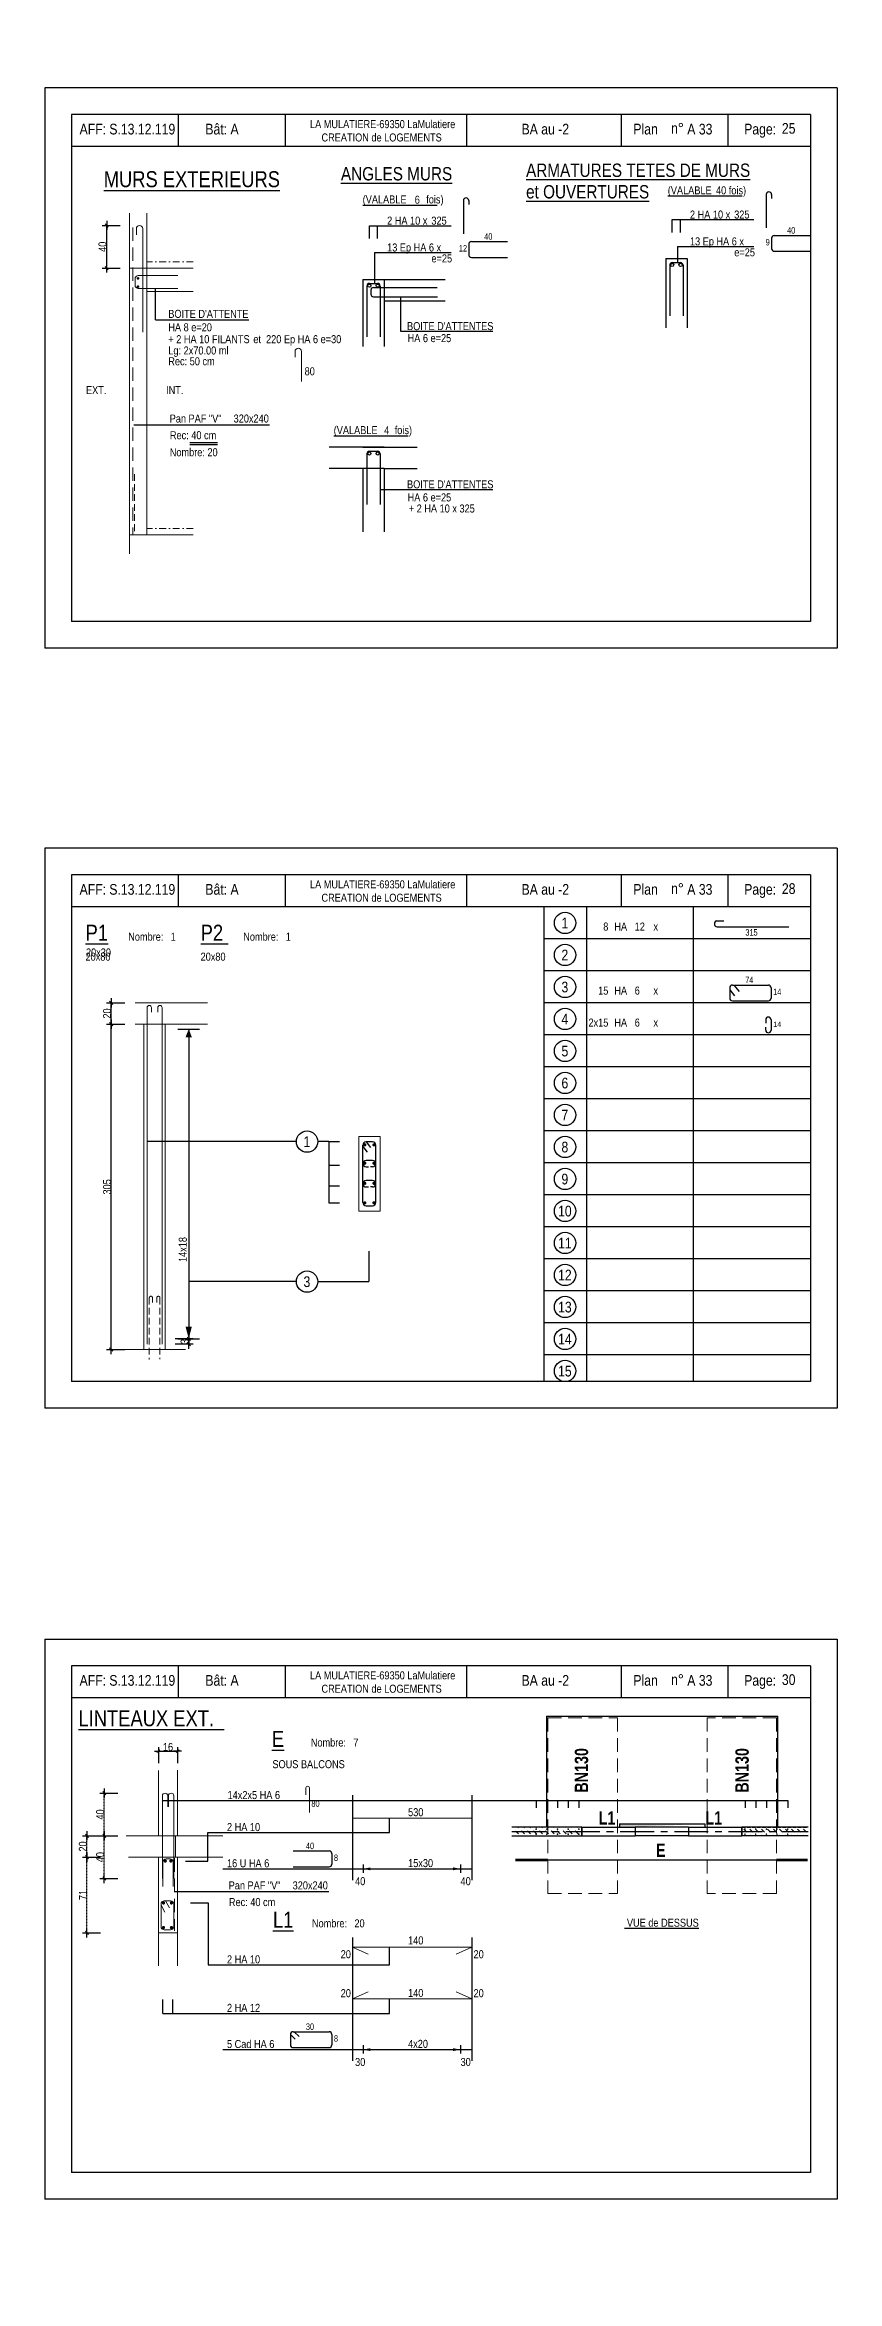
# Model space of a CAD drawing. Header units: metres. Extents: x -9927 to 45032, y -190416 to 12166.
# Drawn here: x -1039 to 446, y -163811 to -159618 of the extents above; entities that cross this region are included whole.
import ezdxf
from ezdxf.enums import TextEntityAlignment as Align

# ---------------------------------------------------------------- set-up
doc = ezdxf.new("R2010")
doc.units = ezdxf.units.M
doc.header["$PDMODE"] = 65
for name, pattern in [('AXES', [50.8, 31.75, -6.35, 6.35, -6.35]), ('CACHE2', [0.1875, 0.125, -0.0625]), ('CACHEx2', [19.05, 12.7, -6.35]), ('INTERROMPU2', [9.525, 6.35, -3.175]), ('TIRETPT2', [12.7, 6.35, -3.175, 0, -3.175])]:
    doc.linetypes.add(name, pattern=pattern)
for name, color, linetype in [('01_cote_gen', 4, 'Continuous'), ('01_fenetres', 171, 'Continuous'), ('01_linteaux', 3, 'Continuous'), ('01_murs_coup', 5, 'Continuous'), ('01_murs_sup', 6, 'INTERROMPU2'), ('01_poch_murs', 251, 'Continuous'), ('01_sem', 42, 'Continuous'), ('01_texte', 230, 'Continuous'), ('01_tram_axes', 10, 'AXES'), ('AA_COTES', 2, 'Continuous')]:
    doc.layers.add(name, color=color, linetype=linetype)
doc.styles.add('impact', font='impact.ttf')
doc.styles.add('STYLE2', font='ARIALN.TTF')
doc.dimstyles.new('JB25', dxfattribs={"dimscale": 0.1, "dimtxt": 150, "dimasz": 17, "dimexe": 0.1, "dimexo": 0.1, "dimgap": 0.09, "dimtad": 1, "dimdec": 1, "dimlfac": 0.5, "dimdsep": 46, "dimtxsty": 'STYLE2', "dimblk1": 'BOND_G', "dimblk2": 'BOND_D', "dimsah": 1, "dimcen": 1.5, "dimdle": 0.01, "dimse1": 1, "dimse2": 1, "dimclrd": 4, "dimclre": 2, "dimclrt": 5, "dimadec": 0, "dimazin": 0, "dimtfac": 2.333333, "dimtdec": 1, "dimtix": 1, "dimtmove": 2, "dimatfit": 3, "dimldrblk": 'BOND_G', "dimfxl": 1, "dimtolj": 1, "dimtzin": 0, "dimarcsym": 0})
doc.dimstyles.new('JB50', dxfattribs={"dimscale": 0.1, "dimtxt": 150, "dimasz": 15, "dimexe": 0.1, "dimexo": 0.1, "dimgap": 0.09, "dimtad": 1, "dimdec": 1, "dimdsep": 46, "dimtxsty": 'STYLE2', "dimblk1": 'BOND_G', "dimblk2": 'BOND_D', "dimsah": 1, "dimcen": 1.5, "dimdle": 0.01, "dimse1": 1, "dimse2": 1, "dimclrd": 4, "dimclre": 2, "dimclrt": 6, "dimazin": 2, "dimtfac": 2.333333, "dimtdec": 1, "dimtix": 1, "dimtmove": 2, "dimatfit": 3, "dimldrblk": 'BOND_G', "dimfxl": 1, "dimtolj": 1, "dimtzin": 0, "dimarcsym": 0})

# ---------------------------------------------------------------- blocks, each defined once
blk = doc.blocks.new('BOND_G')
at = {"layer": 'AA_COTES', "color": 0}
for p, q in [((5, 0), (-5, 0)), ((1.8, 1.8), (-1.8, -1.8)), ((0, -5), (0, 15))]:
    blk.add_line(p, q, dxfattribs=at)
blk = doc.blocks.new('BOND_D')
at = {"layer": 'AA_COTES', "color": 0}
for p, q in [((5, 0), (-5, 0)), ((-1.8, -1.8), (1.8, 1.8)), ((0, 5), (0, -15))]:
    blk.add_line(p, q, dxfattribs=at)
blk = doc.blocks.new('*D1591')
at = {"layer": '01_cote_gen', "color": 4, "lineweight": -2, "transparency": 16777216}
blk.add_line((-922.9, -160035.1), (-922.9, -159958.5), dxfattribs=at)
at = {"layer": 'DEFPOINTS', "color": 0, "lineweight": 0, "transparency": 16777216}
for p in [(-922.9, -159956.8), (-861.1, -159956.8), (-863.9, -160036.8)]:
    blk.add_point(p, dxfattribs=at)
at = {"layer": '01_cote_gen', "color": 4, "lineweight": -2, "transparency": 16777216, "xscale": 1.7, "yscale": 1.7, "zscale": 1.7}
for name, p, rotation in [('BOND_D', (-922.9, -159956.8), 90), ('BOND_G', (-922.9, -160036.8), 270)]:
    blk.add_blockref(name, p, dxfattribs=dict(at, rotation=rotation))
at = {"layer": '01_cote_gen', "color": 5, "lineweight": 0, "transparency": 16777216, "insert": (-930.6, -159996.8), "char_height": 15, "attachment_point": 5, "rotation": 90, "style": 'STYLE2'}
blk.add_mtext('\\A1;40', dxfattribs=at)
blk = doc.blocks.new('*D1593')
at = {"layer": '01_cote_gen', "color": 4, "linetype": 'CACHE2', "lineweight": -2, "transparency": 16777216}
blk.add_line((-959.8, -163014), (-959.8, -162977.4), dxfattribs=at)
at = {"layer": 'DEFPOINTS', "color": 0, "linetype": 'CACHE2', "lineweight": 0, "transparency": 16777216}
for p in [(-959.8, -162975.7), (-886.1, -162975.7), (-934.3, -163015.7)]:
    blk.add_point(p, dxfattribs=at)
at = {"layer": '01_cote_gen', "color": 4, "linetype": 'CACHE2', "lineweight": -2, "transparency": 16777216, "xscale": 1.7, "yscale": 1.7, "zscale": 1.7}
for name, p, rotation in [('BOND_D', (-959.8, -162975.7), 90), ('BOND_G', (-959.8, -163015.7), 270)]:
    blk.add_blockref(name, p, dxfattribs=dict(at, rotation=rotation))
at = {"layer": '01_cote_gen', "color": 5, "linetype": 'CACHE2', "lineweight": 0, "transparency": 16777216, "insert": (-967.4, -162995.7), "char_height": 15, "attachment_point": 5, "rotation": 90, "style": 'STYLE2'}
blk.add_mtext('\\A1;20', dxfattribs=at)
blk = doc.blocks.new('*D1613')
at = {"layer": '01_cote_gen', "color": 4, "linetype": 'Continuous', "lineweight": -2, "transparency": 16777216}
blk.add_line((-914.5, -162062.5), (-914.5, -161455.9), dxfattribs=at)
at = {"layer": 'DEFPOINTS', "color": 0, "linetype": 'Continuous', "lineweight": 0, "transparency": 16777216}
for p in [(-914.5, -161454.2), (-906, -161454.2), (-896.4, -162064.2)]:
    blk.add_point(p, dxfattribs=at)
at = {"layer": '01_cote_gen', "color": 4, "linetype": 'Continuous', "lineweight": -2, "transparency": 16777216, "xscale": 1.7, "yscale": 1.7, "zscale": 1.7}
for name, p, rotation in [('BOND_D', (-914.5, -161454.2), 90), ('BOND_G', (-914.5, -162064.2), 270)]:
    blk.add_blockref(name, p, dxfattribs=dict(at, rotation=rotation))
at = {"layer": '01_cote_gen', "color": 5, "linetype": 'Continuous', "lineweight": 0, "transparency": 16777216, "insert": (-922.2, -161759.2), "char_height": 15, "attachment_point": 5, "rotation": 90, "style": 'STYLE2'}
blk.add_mtext('\\A1;305', dxfattribs=at)
blk = doc.blocks.new('*D1614')
at = {"layer": '01_cote_gen', "color": 4, "linetype": 'Continuous', "lineweight": -2, "transparency": 16777216}
blk.add_line((-769.2, -162045.9), (-769.2, -162052.5), dxfattribs=at)
at = {"layer": 'DEFPOINTS', "color": 0, "linetype": 'Continuous', "lineweight": 0, "transparency": 16777216}
for p in [(-776, -162044.2), (-819, -162054.2), (-769.2, -162054.2)]:
    blk.add_point(p, dxfattribs=at)
at = {"layer": '01_cote_gen', "color": 4, "linetype": 'Continuous', "lineweight": -2, "transparency": 16777216, "xscale": 1.7, "yscale": 1.7, "zscale": 1.7}
for name, p, rotation in [('BOND_G', (-769.2, -162044.2), 90), ('BOND_D', (-769.2, -162054.2), 270)]:
    blk.add_blockref(name, p, dxfattribs=dict(at, rotation=rotation))
at = {"layer": '01_cote_gen', "color": 5, "linetype": 'Continuous', "lineweight": 0, "transparency": 16777216, "insert": (-776.8, -162049.2), "char_height": 15, "attachment_point": 5, "rotation": 90, "style": 'STYLE2'}
blk.add_mtext('\\A1;3', dxfattribs=at)
blk = doc.blocks.new('*D1615')
at = {"layer": '01_cote_gen', "color": 4, "linetype": 'Continuous', "lineweight": -2, "transparency": 16777216}
blk.add_line((-914.5, -161452.5), (-914.5, -161415.9), dxfattribs=at)
at = {"layer": 'DEFPOINTS', "color": 0, "linetype": 'Continuous', "lineweight": 0, "transparency": 16777216}
for p in [(-914.5, -161414.2), (-827.1, -161414.2), (-827.1, -161454.2)]:
    blk.add_point(p, dxfattribs=at)
at = {"layer": '01_cote_gen', "color": 4, "linetype": 'Continuous', "lineweight": -2, "transparency": 16777216, "xscale": 1.7, "yscale": 1.7, "zscale": 1.7}
for name, p, rotation in [('BOND_D', (-914.5, -161414.2), 90), ('BOND_G', (-914.5, -161454.2), 270)]:
    blk.add_blockref(name, p, dxfattribs=dict(at, rotation=rotation))
at = {"layer": '01_cote_gen', "color": 5, "linetype": 'Continuous', "lineweight": 0, "transparency": 16777216, "insert": (-922.2, -161434.2), "char_height": 15, "attachment_point": 5, "rotation": 90, "style": 'STYLE2'}
blk.add_mtext('\\A1;20', dxfattribs=at)
blk = doc.blocks.new('*D1616')
at = {"layer": '01_cote_gen', "color": 4, "linetype": 'CACHE2', "lineweight": -2, "transparency": 16777216}
blk.add_line((-959.8, -163156), (-959.8, -163017.4), dxfattribs=at)
at = {"layer": 'DEFPOINTS', "color": 0, "linetype": 'CACHE2', "lineweight": 0, "transparency": 16777216}
for p in [(-959.8, -163015.7), (-882, -163015.7), (-790, -163157.7)]:
    blk.add_point(p, dxfattribs=at)
at = {"layer": '01_cote_gen', "color": 4, "linetype": 'CACHE2', "lineweight": -2, "transparency": 16777216, "xscale": 1.7, "yscale": 1.7, "zscale": 1.7}
for name, p, rotation in [('BOND_D', (-959.8, -163015.7), 90), ('BOND_G', (-959.8, -163157.7), 270)]:
    blk.add_blockref(name, p, dxfattribs=dict(at, rotation=rotation))
at = {"layer": '01_cote_gen', "color": 5, "linetype": 'CACHE2', "lineweight": 0, "transparency": 16777216, "insert": (-967.3, -163086.7), "char_height": 15, "attachment_point": 5, "rotation": 90, "style": 'STYLE2'}
blk.add_mtext('\\A1;71', dxfattribs=at)
blk = doc.blocks.new('*D1617')
at = {"layer": '01_cote_gen', "color": 4, "linetype": 'CACHE2', "lineweight": -2, "transparency": 16777216}
blk.add_line((-927.3, -162974), (-927.3, -162897.4), dxfattribs=at)
at = {"layer": 'DEFPOINTS', "color": 0, "linetype": 'CACHE2', "lineweight": 0, "transparency": 16777216}
for p in [(-927.3, -162895.7), (-801.9, -162895.7), (-806.8, -162975.7)]:
    blk.add_point(p, dxfattribs=at)
at = {"layer": '01_cote_gen', "color": 4, "linetype": 'CACHE2', "lineweight": -2, "transparency": 16777216, "xscale": 1.7, "yscale": 1.7, "zscale": 1.7}
for name, p, rotation in [('BOND_D', (-927.3, -162895.7), 90), ('BOND_G', (-927.3, -162975.7), 270)]:
    blk.add_blockref(name, p, dxfattribs=dict(at, rotation=rotation))
at = {"layer": '01_cote_gen', "color": 5, "linetype": 'CACHE2', "lineweight": 0, "transparency": 16777216, "insert": (-935, -162935.7), "char_height": 15, "attachment_point": 5, "rotation": 90, "style": 'STYLE2'}
blk.add_mtext('\\A1;40', dxfattribs=at)
blk = doc.blocks.new('*D1618')
at = {"layer": '01_cote_gen', "color": 4, "linetype": 'CACHE2', "lineweight": -2, "transparency": 16777216}
blk.add_line((-927.3, -163054), (-927.3, -162977.4), dxfattribs=at)
at = {"layer": 'DEFPOINTS', "color": 0, "linetype": 'CACHE2', "lineweight": 0, "transparency": 16777216}
for p in [(-927.3, -162975.7), (-776.7, -162975.7), (-797.2, -163055.7)]:
    blk.add_point(p, dxfattribs=at)
at = {"layer": '01_cote_gen', "color": 4, "linetype": 'CACHE2', "lineweight": -2, "transparency": 16777216, "xscale": 1.7, "yscale": 1.7, "zscale": 1.7}
for name, p, rotation in [('BOND_D', (-927.3, -162975.7), 90), ('BOND_G', (-927.3, -163055.7), 270)]:
    blk.add_blockref(name, p, dxfattribs=dict(at, rotation=rotation))
at = {"layer": '01_cote_gen', "color": 5, "linetype": 'CACHE2', "lineweight": 0, "transparency": 16777216, "insert": (-935, -163015.7), "char_height": 15, "attachment_point": 5, "rotation": 90, "style": 'STYLE2'}
blk.add_mtext('\\A1;40', dxfattribs=at)
blk = doc.blocks.new('*D1619')
at = {"layer": '01_cote_gen', "color": 4, "lineweight": -2, "ltscale": 0.5, "transparency": 16777216}
blk.add_line((-824.5, -162817), (-791.5, -162817), dxfattribs=at)
at = {"layer": 'DEFPOINTS', "color": 0, "lineweight": 0, "ltscale": 0.5, "transparency": 16777216}
for p in [(-790, -162817), (-826, -162853.2), (-790, -162852.7)]:
    blk.add_point(p, dxfattribs=at)
at = {"layer": '01_cote_gen', "color": 4, "lineweight": -2, "ltscale": 0.5, "transparency": 16777216, "xscale": 1.5, "yscale": 1.5, "zscale": 1.5, "rotation": 180}
blk.add_blockref('BOND_G', (-826, -162817), dxfattribs=at)
at = {"layer": '01_cote_gen', "color": 4, "lineweight": -2, "ltscale": 0.5, "transparency": 16777216, "xscale": 1.5, "yscale": 1.5, "zscale": 1.5}
blk.add_blockref('BOND_D', (-790, -162817), dxfattribs=at)
at = {"layer": '01_cote_gen', "color": 6, "lineweight": 0, "ltscale": 0.5, "transparency": 16777216, "insert": (-808, -162809.3), "char_height": 15, "attachment_point": 5, "style": 'STYLE2'}
blk.add_mtext('\\A1;16', dxfattribs=at)
blk = doc.blocks.new('*D1681')
at = {"layer": '01_poch_murs', "color": 4, "lineweight": -2, "transparency": 16777216}
blk.add_line((-184.6, 82.3), (-158, 82.3), dxfattribs=at)
at = {"layer": 'DEFPOINTS', "color": 0, "lineweight": 0, "transparency": 16777216}
for p in [(-156.3, 82.3), (-186.3, 0), (-156.3, -170313.1)]:
    blk.add_point(p, dxfattribs=at)
at = {"layer": '01_poch_murs', "color": 4, "lineweight": -2, "transparency": 16777216, "xscale": 1.7, "yscale": 1.7, "zscale": 1.7, "rotation": 180}
blk.add_blockref('BOND_G', (-186.3, 82.3), dxfattribs=at)
at = {"layer": '01_poch_murs', "color": 4, "lineweight": -2, "transparency": 16777216, "xscale": 1.7, "yscale": 1.7, "zscale": 1.7}
blk.add_blockref('BOND_D', (-156.3, 82.3), dxfattribs=at)
at = {"layer": '01_poch_murs', "color": 5, "transparency": 16777216, "insert": (-171.3, 90), "char_height": 15, "attachment_point": 5, "style": 'STYLE2'}
blk.add_mtext('\\A1;15', dxfattribs=at)

msp = doc.modelspace()

# ---------------------------------------------------------------- hatches: boundary and pattern name
at = {"layer": '01_murs_sup', "ltscale": 200}
h = msp.add_hatch(dxfattribs=at)
h.set_pattern_fill('DASH', color=2, scale=2.5, angle=135)
h.set_pattern_definition([(135, (-14822.941, -115533.727), (-11.2253202, 9e-16), [7.9375, -7.9375])])
h.paths.add_polyline_path([(-156.58, -162975.57), (-156.58, -162959.57), (-32.45, -162959.57), (-32.45, -162975.57)])
h = msp.add_hatch(dxfattribs=at)
h.set_pattern_fill('DASH', color=2, scale=2.5, angle=135)
h.set_pattern_definition([(135, (-2395.2925, 179.88), (-11.22532015, 9e-16), [7.9375, -7.9375])])
h.paths.add_polyline_path([(391.68, -162975.57), (391.68, -162959.57), (267.55, -162959.57), (267.55, -162975.57)])

# ---------------------------------------------------------------- linework, layer by layer
at = {"layer": '01_cote_gen', "color": 2, "linetype": 'CACHE2', "lineweight": 0, "ltscale": 100}
for p, q in [((-870.59, -160423.38), (-870.59, -160536.79)), ((-843.05, -161967.2), (-843.05, -162082.77)), ((-837.05, -161967.2), (-837.05, -161976.17)), ((-829.05, -161967.2), (-829.05, -161976.17)), ((-823.05, -161967.2), (-823.05, -162081.91))]:
    msp.add_line(p, q, dxfattribs=at)
for centre in [(-840.05, -161967.2), (-826.05, -161967.2)]:
    msp.add_arc(centre, 3, 0, 180, dxfattribs=at)
at = {"layer": '01_fenetres', "ltscale": 30}
for p, q in [((-988.94, -159749.07), (-988.94, -160699.07)), ((-988.94, -159749.07), (-988.94, -160699.07)), ((-988.94, -159749.07), (-988.94, -160699.07)), ((396.06, -159749.07), (-988.94, -159749.07)), ((-788.94, -159749.07), (-788.94, -159809.07)), ((-588.55, -159749.07), (-588.55, -159809.07)), ((-248.38, -159749.07), (-248.38, -159809.07)), ((41.92, -159809.07), (41.92, -159749.07)), ((241.92, -159809.07), (241.92, -159749.07)), ((396.06, -159749.07), (396.06, -160699.07)), ((396.06, -159809.07), (-988.94, -159809.07)), ((396.06, -160699.07), (-988.94, -160699.07)), ((-988.94, -161174.32), (-988.94, -162124.32)), ((-988.94, -161174.32), (-988.94, -162124.32)), ((-988.94, -161174.32), (-988.94, -162124.32)), ((396.06, -161174.32), (-988.94, -161174.32)), ((-788.94, -161174.32), (-788.94, -161234.32)), ((-588.55, -161174.32), (-588.55, -161234.32)), ((-248.38, -161174.32), (-248.38, -161234.32)), ((41.92, -161234.32), (41.92, -161174.32)), ((241.92, -161234.32), (241.92, -161174.32)), ((396.06, -161174.32), (396.06, -162124.32)), ((396.06, -161234.32), (-988.94, -161234.32)), ((396.06, -162124.32), (-988.94, -162124.32)), ((-988.94, -162657.2), (-988.94, -163607.2)), ((-988.94, -162657.2), (-988.94, -163607.2)), ((-988.94, -162657.2), (-988.94, -163607.2)), ((396.06, -162657.2), (-988.94, -162657.2)), ((-788.94, -162657.2), (-788.94, -162717.2)), ((-588.55, -162657.2), (-588.55, -162717.2)), ((-248.38, -162657.2), (-248.38, -162717.2)), ((41.92, -162717.2), (41.92, -162657.2)), ((241.92, -162717.2), (241.92, -162657.2)), ((396.06, -162657.2), (396.06, -163607.2)), ((396.06, -162717.2), (-988.94, -162717.2)), ((396.06, -163607.2), (-988.94, -163607.2))]:
    msp.add_line(p, q, dxfattribs=at)
at = {"layer": '01_linteaux', "linetype": 'Continuous'}
for p, q in [((-254.52, -159910.31), (-254.52, -159972.48)), ((-244.52, -159910.31), (-244.52, -159917.72)), ((-244.41, -159992.03), (-244.41, -160011.64)), ((-239.41, -159987.03), (-171.83, -159987.03)), ((-239.41, -160016.64), (-171.83, -160016.64)), ((-442.86, -160057.88), (-442.86, -160183.58)), ((-442.86, -160057.88), (-288.42, -160057.88)), ((-435.36, -160070.38), (-435.36, -160165.38)), ((-430.36, -160065.38), (-415.36, -160065.38)), ((-427.86, -160078.14), (-427.86, -160085.38)), ((-422.86, -160073.14), (-303.79, -160073.14)), ((-410.36, -160070.38), (-410.36, -160165.38)), ((-402.86, -160057.88), (-402.86, -160183.58)), ((-422.86, -160090.38), (-302.86, -160090.38)), ((-402.86, -160097.88), (-288.42, -160097.88)), ((-402.86, -160372.58), (-506.29, -160372.58)), ((-442.86, -160372.58), (-341.13, -160372.58)), ((-402.86, -160412.58), (-506.29, -160412.58)), ((-442.86, -160412.58), (-442.86, -160531.14)), ((-435.36, -160385.08), (-435.36, -160480.08)), ((-430.36, -160380.08), (-415.36, -160380.08)), ((-410.36, -160385.08), (-410.36, -160480.08)), ((-402.86, -160412.58), (-402.86, -160531.14)), ((-402.86, -160412.58), (-341.13, -160412.58)), ((219.6, -161260.57), (233.34, -161260.57)), ((220.83, -161271.55), (355.14, -161271.55)), ((244.51, -161385.85), (244.51, -161405.46)), ((244.51, -161389.98), (253.7, -161401.32)), ((249.51, -161380.85), (317.09, -161380.85)), ((249.51, -161410.46), (317.09, -161410.46)), ((252.2, -161380.85), (262.18, -161393.15)), ((322.09, -161385.85), (322.09, -161405.46)), ((312.09, -161445.85), (312.09, -161452.22)), ((312.09, -161465.46), (312.09, -161459.61)), ((322.09, -161445.85), (322.09, -161465.46)), ((-573.62, -163004.19), (-506.03, -163004.19)), ((-501.03, -163009.19), (-501.03, -163028.8)), ((-573.62, -163033.8), (-506.03, -163033.8)), ((-578.62, -163348.08), (-578.62, -163367.69)), ((-578.62, -163348.08), (-569.61, -163357.07)), ((-573.62, -163343.08), (-506.03, -163343.08)), ((-571.42, -163343.08), (-562.42, -163352.07)), ((-501.03, -163348.08), (-501.03, -163367.69)), ((-573.62, -163372.69), (-506.03, -163372.69))]:
    msp.add_line(p, q, dxfattribs=at)
at = {"layer": '01_linteaux', "ltscale": 0.1}
for p, q in [((-98.98, -162751.57), (-98.98, -162959.57)), ((-98.98, -162751.57), (335.02, -162751.57)), ((335.02, -162959.57), (335.02, -162751.57)), ((-32.45, -162959.57), (67.55, -162959.57)), ((38.02, -162953.57), (198.02, -162953.57)), ((38.02, -162953.57), (38.02, -162959.57)), ((167.55, -162959.57), (267.55, -162959.57)), ((198.02, -162953.57), (198.02, -162959.57)), ((-32.45, -162975.57), (67.55, -162975.57)), ((167.55, -162975.57), (267.55, -162975.57))]:
    msp.add_line(p, q, dxfattribs=at)
at = {"layer": '01_linteaux', "linetype": 'CACHEx2', "lineweight": 18, "ltscale": 2}
for p, q in [((-95.98, -162754.57), (-95.98, -163083.57)), ((-95.98, -162754.57), (34.02, -162754.57)), ((34.02, -162754.57), (34.02, -163083.57)), ((202.02, -162754.57), (202.02, -163083.57)), ((332.02, -162754.57), (202.02, -162754.57)), ((332.02, -162754.57), (332.02, -163083.57)), ((-796.01, -163017.57), (-796.01, -163154.04)), ((-95.98, -163083.57), (34.02, -163083.57)), ((332.02, -163083.57), (202.02, -163083.57))]:
    msp.add_line(p, q, dxfattribs=at)
at = {"layer": '01_linteaux', "linetype": 'ByBlock', "lineweight": 18}
for p, q in [((-826.01, -162853.21), (-826.01, -162975.72)), ((-790.01, -162852.7), (-790.01, -162975.72)), ((-886.09, -162975.72), (-826.01, -162975.72)), ((-826.01, -162975.72), (-704.94, -162975.72)), ((-794.01, -162975.72), (-794.01, -163015.72)), ((-881.95, -163015.72), (-826.01, -163015.72)), ((-826.01, -163015.72), (-704.94, -163015.72)), ((-826.01, -163015.72), (-826.01, -163219.22)), ((-817.69, -163025.07), (-817.69, -163070.52)), ((-811.69, -163019.07), (-804.11, -163019.07)), ((-798.11, -163025.07), (-798.11, -163070.52)), ((-790.01, -163015.72), (-790.01, -163219.22)), ((-815.01, -163097.68), (-803.01, -163097.68)), ((-812.61, -163097.68), (-805.38, -163110.67)), ((-821.01, -163103.68), (-821.01, -163145.68)), ((-821.01, -163105.85), (-813.77, -163118.84)), ((-797.01, -163103.68), (-797.01, -163145.68)), ((-826.01, -163157.68), (-790.01, -163157.68)), ((-815.01, -163151.68), (-803.01, -163151.68)), ((-805.01, -163157.68), (-805.01, -163157.68))]:
    msp.add_line(p, q, dxfattribs=at)
at = {"layer": '01_linteaux', "ltscale": 0.1, "const_width": 1.5, "flags": 128}
for points in [[(-118.87, -162963.16, 1), (-117.37, -162963.16, 1)], [(-118.87, -162972.62, 1), (-117.37, -162972.62, 1)], [(-98.87, -162963.16, 1), (-97.37, -162963.16, 1)], [(-98.87, -162972.62, 1), (-97.37, -162972.62, 1)], [(-78.87, -162963.16, 1), (-77.37, -162963.16, 1)], [(-78.87, -162972.62, 1), (-77.37, -162972.62, 1)], [(-58.87, -162963.16, 1), (-57.37, -162963.16, 1)], [(-58.87, -162972.62, 1), (-57.37, -162972.62, 1)], [(-38.87, -162963.16, 1), (-37.37, -162963.16, 1)], [(-38.87, -162972.62, 1), (-37.37, -162972.62, 1)], [(273.97, -162963.16, -1), (272.47, -162963.16, -1)], [(273.97, -162972.62, -1), (272.47, -162972.62, -1)], [(293.97, -162963.16, -1), (292.47, -162963.16, -1)], [(293.97, -162972.62, -1), (292.47, -162972.62, -1)], [(313.97, -162963.16, -1), (312.47, -162963.16, -1)], [(313.97, -162972.62, -1), (312.47, -162972.62, -1)], [(333.97, -162963.16, -1), (332.47, -162963.16, -1)], [(333.97, -162972.62, -1), (332.47, -162972.62, -1)], [(353.97, -162963.16, -1), (352.47, -162963.16, -1)], [(353.97, -162972.62, -1), (352.47, -162972.62, -1)]]:
    msp.add_lwpolyline(points, format="xyb", close=True, dxfattribs=at)
at = {"layer": '01_linteaux', "linetype": 'Continuous'}
for centre in [(-430.69, -160069.7), (-415.02, -160069.7), (-430.69, -160384.4), (-415.02, -160384.4)]:
    msp.add_circle(centre, 3, dxfattribs=at)
for centre, start, end in [((-249.52, -159910.31), 90, 180), ((-249.52, -159910.31), 0, 90), ((-239.41, -159992.03), 90, 180), ((-239.41, -160011.64), 180, 270), ((-430.36, -160070.38), 90, 180), ((-422.86, -160078.14), 90, 180), ((-415.36, -160070.38), 0, 90), ((-422.86, -160085.38), 180, 270), ((-430.36, -160385.08), 90, 180), ((-415.36, -160385.08), 0, 90), ((220.71, -161265.44), 102.77382, 192.77382), ((220.83, -161266.55), 180, 270), ((249.51, -161385.85), 90, 180), ((249.51, -161405.46), 180, 270), ((317.09, -161385.85), 0, 90), ((317.09, -161405.46), 270, 0), ((317.09, -161445.85), 90, 180), ((317.09, -161445.85), 0, 90), ((317.09, -161465.46), 180, 270), ((317.09, -161465.46), 270, 0), ((-506.03, -163009.19), 0, 90), ((-506.03, -163028.8), 270, 0), ((-573.62, -163348.08), 90, 180), ((-506.03, -163348.08), 0, 90), ((-573.62, -163367.69), 180, 270), ((-506.03, -163367.69), 270, 0)]:
    msp.add_arc(centre, 5, start, end, dxfattribs=at)
at = {"layer": '01_linteaux', "linetype": 'ByBlock', "lineweight": 18}
for centre, start, end in [((-811.69, -163025.07), 90, 180), ((-804.11, -163025.07), 0, 90), ((-815.01, -163103.68), 90, 180), ((-803.01, -163103.68), 0, 90), ((-815.01, -163145.68), 180, 270), ((-803.01, -163145.68), 270, 0)]:
    msp.add_arc(centre, 6, start, end, dxfattribs=at)
at = {"layer": '01_linteaux', "ltscale": 0.1}
msp.add_solid([(38.02, -162959.57), (38.02, -162953.57), (198.02, -162953.57)], dxfattribs=at)
at = {"layer": '01_murs_coup', "ltscale": 0.1}
for p, q in [((-32.45, -162959.57), (-164.01, -162959.57)), ((-32.45, -162959.57), (-32.45, -162975.57)), ((167.55, -162959.57), (67.55, -162959.57)), ((67.55, -162959.57), (67.55, -162975.57)), ((167.55, -162959.57), (167.55, -162975.57)), ((391.68, -162959.57), (267.55, -162959.57)), ((267.55, -162959.57), (267.55, -162975.57)), ((-164.01, -162975.57), (-32.45, -162975.57)), ((167.55, -162975.57), (67.55, -162975.57)), ((391.68, -162975.57), (267.55, -162975.57))]:
    msp.add_line(p, q, dxfattribs=at)
at = {"layer": '01_murs_sup'}
for p, q in [((-32.45, -162959.57), (-164.01, -162959.57)), ((-32.45, -162975.57), (-32.45, -162959.57)), ((267.55, -162975.57), (267.55, -162959.57)), ((267.55, -162959.57), (391.68, -162959.57)), ((-164.01, -162975.57), (-32.45, -162975.57)), ((391.68, -162975.57), (267.55, -162975.57))]:
    msp.add_line(p, q, dxfattribs=at)
at = {"layer": '01_sem', "color": 2, "lineweight": 0, "ltscale": 7}
for p, q in [((-879.88, -159933.64), (-879.88, -160572.45)), ((-847.88, -159933.64), (-847.88, -160036.79)), ((-867.33, -159962.79), (-867.33, -159974.3)), ((-855.33, -159962.79), (-855.33, -160156.79)), ((-760.7, -160036.79), (-879.88, -160036.79)), ((-847.88, -160036.79), (-847.88, -160536.79)), ((-869.69, -160056.79), (-869.69, -160068.79)), ((-863.69, -160050.79), (-789.69, -160050.79)), ((-863.69, -160074.79), (-789.69, -160074.79)), ((-760.54, -160080.79), (-847.72, -160080.79)), ((-569.88, -160192.96), (-569.88, -160203.78)), ((-557.88, -160192.96), (-557.88, -160249.11)), ((-760.7, -160536.79), (-879.88, -160536.79)), ((-733.87, -161414.2), (-869.43, -161414.2)), ((-853.05, -161454.2), (-869.48, -161454.2)), ((-853.05, -161454.2), (-853.05, -162064.2)), ((-733.87, -161454.2), (-853.05, -161454.2)), ((-847.05, -161422.96), (-847.05, -162054.2)), ((-839.05, -161422.96), (-839.05, -161431.36)), ((-827.05, -161422.96), (-827.05, -161431.36)), ((-819.05, -161422.96), (-819.05, -162054.2)), ((-813.05, -161454.2), (-813.05, -162064.2)), ((-450.63, -161804.78), (-450.63, -161664.77)), ((-410.63, -161664.77), (-450.63, -161664.77)), ((-450.63, -161804.78), (-450.63, -161664.77)), ((-410.63, -161664.77), (-450.63, -161664.77)), ((-410.63, -161804.78), (-410.63, -161664.77)), ((-450.63, -161804.78), (-410.63, -161804.78)), ((-450.63, -161804.78), (-410.63, -161804.78)), ((-775.5, -162064.2), (-908.78, -162064.2)), ((-549.61, -162885.85), (-549.61, -162899.16)), ((-543.11, -162885.85), (-543.11, -162931.77)), ((-818.45, -162900.72), (-818.45, -163055.72)), ((-808.45, -162900.72), (-808.45, -162921.2)), ((-807.16, -162900.72), (-807.16, -162921.2)), ((-797.16, -162900.72), (-797.16, -163055.72)), ((-462.19, -162942.7), (-238.93, -162942.7)), ((-462.19, -163184.42), (-238.93, -163184.42)), ((-462.19, -163184.42), (-432.87, -163197.76)), ((-238.93, -163184.42), (-268.26, -163197.76)), ((-462.19, -163281.59), (-432.87, -163268.25)), ((-462.19, -163281.59), (-238.93, -163281.59)), ((-238.93, -163281.59), (-268.26, -163268.25))]:
    msp.add_line(p, q, dxfattribs=at)
at = {"layer": '01_sem', "color": 5, "linetype": 'CACHE2', "lineweight": 0, "ltscale": 200}
msp.add_line((-873.88, -159960.79), (-873.88, -160536.79), dxfattribs=at)
at = {"layer": '01_sem', "color": 2, "linetype": 'TIRETPT2', "lineweight": 0, "ltscale": 2}
for p, q in [((-760.7, -160024.79), (-847.88, -160024.79)), ((-760.7, -160524.79), (-847.88, -160524.79))]:
    msp.add_line(p, q, dxfattribs=at)
at = {"layer": '01_sem', "color": 2, "lineweight": 0, "ltscale": 7, "const_width": 2.5, "flags": 128}
for points in [[(-865.49, -160071.44, 1), (-862.99, -160071.44, 1)], [(-865.42, -160056.11, 1), (-862.92, -160056.11, 1)]]:
    msp.add_lwpolyline(points, format="xyb", close=True, dxfattribs=at)
at = {"layer": '01_sem', "color": 2, "lineweight": 0, "ltscale": 7}
for centre, radius, start, end in [((-861.33, -159962.79), 6, 90, 180), ((-861.33, -159962.79), 6, 0, 90), ((-863.69, -160056.79), 6, 90, 180), ((-863.69, -160068.79), 6, 180, 270), ((-563.88, -160192.96), 6, 90, 180), ((-563.88, -160192.96), 6, 0, 90), ((-843.05, -161422.96), 4, 0, 180), ((-823.05, -161422.96), 4, 0, 180), ((-546.36, -162885.85), 3.25, 0, 180), ((-813.45, -162900.72), 5, 0, 180), ((-802.16, -162900.72), 5, 0, 180)]:
    msp.add_arc(centre, radius, start, end, dxfattribs=at)
at = {"layer": '01_texte', "ltscale": 30}
for p, q in [((-1038.94, -159699.07), (-1038.94, -160749.07)), ((446.06, -159699.07), (-1038.94, -159699.07)), ((446.06, -159699.07), (446.06, -160749.07)), ((446.06, -160749.07), (-1038.94, -160749.07)), ((446.06, -161124.32), (-1038.94, -161124.32)), ((-1038.94, -161124.32), (-1038.94, -162174.32)), ((446.06, -161124.32), (446.06, -162174.32)), ((446.06, -161124.32), (446.06, -162174.32)), ((-103.94, -161234.32), (-103.94, -162124.32)), ((-23.94, -161234.32), (-23.94, -162124.32)), ((176.06, -161234.32), (176.06, -162124.32)), ((396.06, -161294.32), (-103.94, -161294.32)), ((396.06, -161354.32), (-103.94, -161354.32)), ((396.06, -161414.32), (-103.94, -161414.32)), ((-789.31, -161463.49), (-749, -161463.49)), ((-769.15, -161463.49), (-769.15, -162051.07)), ((396.06, -161474.32), (-103.94, -161474.32)), ((396.06, -161534.32), (-103.94, -161534.32)), ((396.06, -161594.32), (-103.94, -161594.32)), ((396.06, -161654.32), (-103.94, -161654.32)), ((-442.63, -161788.78), (-442.63, -161680.77)), ((-442.63, -161683.32), (-434.63, -161694.05)), ((-424.63, -161674.77), (-436.63, -161674.77)), ((-436.63, -161674.77), (-428.63, -161685.5)), ((-424.63, -161709.71), (-436.63, -161709.71)), ((-418.63, -161788.78), (-418.63, -161680.77)), ((396.06, -161714.32), (-103.94, -161714.32)), ((-436.63, -161721.71), (-432.45, -161721.71)), ((-424.63, -161747.39), (-436.63, -161747.39)), ((-424.63, -161721.71), (-428.82, -161721.71)), ((-436.63, -161759.39), (-432.45, -161759.39)), ((-436.63, -161794.78), (-424.63, -161794.78)), ((-424.63, -161759.39), (-428.82, -161759.39)), ((396.06, -161774.32), (-103.94, -161774.32)), ((396.06, -161834.32), (-103.94, -161834.32)), ((396.06, -161894.32), (-103.94, -161894.32)), ((396.06, -161954.32), (-103.94, -161954.32)), ((-789.31, -162044.2), (-749, -162044.2)), ((396.06, -162014.32), (-103.94, -162014.32)), ((396.06, -162074.32), (-103.94, -162074.32)), ((446.06, -162174.32), (-1038.94, -162174.32)), ((-1038.94, -162607.2), (-1038.94, -163657.2)), ((-1038.94, -162607.2), (446.06, -162607.2)), ((446.06, -162607.2), (446.06, -163657.2)), ((-817.4, -162909.79), (353.77, -162909.79)), ((-462.19, -162899.58), (-462.19, -163058.81)), ((-238.93, -162899.58), (-238.93, -163058.81)), ((-118.33, -162909.79), (-118.33, -162923.12)), ((-98.33, -162909.79), (-98.33, -162923.12)), ((-78.33, -162909.79), (-78.33, -162923.12)), ((-58.33, -162909.79), (-58.33, -162923.12)), ((-38.33, -162909.79), (-38.33, -162923.12)), ((273.77, -162909.79), (273.77, -162923.12)), ((293.77, -162909.79), (293.77, -162923.12)), ((313.77, -162909.79), (313.77, -162923.12)), ((333.77, -162909.79), (333.77, -162923.12)), ((353.77, -162909.79), (353.77, -162923.12)), ((-733.58, -162969.8), (-393.18, -162969.8)), ((-733.58, -163023.52), (-733.58, -162969.8)), ((-393.18, -162969.8), (-393.18, -162942.7)), ((-775.45, -163023.52), (-733.58, -163023.52)), ((-705.33, -163037.66), (-238.93, -163037.66)), ((-442.48, -163029.6), (-442.48, -163045.24)), ((-260.02, -163029.6), (-260.02, -163045.24)), ((-765.94, -163101.54), (-732.83, -163101.54)), ((-732.83, -163101.54), (-732.83, -163217.83)), ((-462.19, -163166.48), (-462.19, -163397.69)), ((-238.93, -163166.48), (-238.93, -163397.69)), ((-732.83, -163217.83), (-393.18, -163217.83)), ((-393.18, -163217.83), (-393.18, -163184.42)), ((-817.38, -163308.69), (-817.38, -163282.36)), ((-817.38, -163308.69), (-393.18, -163308.69)), ((-799.16, -163308.69), (-799.16, -163282.36)), ((-393.18, -163308.69), (-393.18, -163281.59)), ((-705.33, -163376.55), (-238.93, -163376.55)), ((-442.48, -163368.49), (-442.48, -163384.13)), ((-260.02, -163368.49), (-260.02, -163384.13)), ((446.06, -163657.2), (-1038.94, -163657.2))]:
    msp.add_line(p, q, dxfattribs=at)
at = {"layer": '01_texte'}
for p, q in [((312.94, -159898.9), (312.94, -159961.07)), ((322.94, -159898.9), (322.94, -159906.31)), ((136.89, -159969.97), (136.89, -159945.92)), ((136.89, -159945.92), (289.86, -159945.92)), ((152.31, -159969.97), (152.31, -159945.92)), ((-430.57, -159981.37), (-430.57, -159957.32)), ((-430.57, -159957.32), (-277.6, -159957.32)), ((-415.16, -159981.37), (-415.16, -159957.32)), ((146.49, -159996.22), (289.86, -159996.22)), ((146.49, -159996.22), (146.49, -160026.5)), ((323.06, -159980.63), (323.06, -160000.24)), ((328.06, -159975.63), (395.64, -159975.63)), ((-420.98, -160007.63), (-277.6, -160007.63)), ((-420.98, -160007.63), (-420.98, -160065.38)), ((124.61, -160019), (124.61, -160148.53)), ((124.61, -160019), (164.61, -160019)), ((132.11, -160031.5), (132.11, -160126.5)), ((137.11, -160026.5), (152.11, -160026.5)), ((157.11, -160031.5), (157.11, -160126.5)), ((164.61, -160019), (164.61, -160148.53)), ((328.06, -160005.24), (395.64, -160005.24)), ((-831.12, -160133.95), (-831.12, -160074.79)), ((-372.13, -160090.38), (-372.13, -160155.07)), ((-831.12, -160133.95), (-656.33, -160133.95)), ((-372.13, -160155.07), (-199.03, -160155.07)), ((-872.32, -160330.41), (-617.81, -160330.41)), ((-715.11, -160364.6), (-766.87, -160364.6)), ((-715.11, -160367.9), (-766.87, -160367.9)), ((-410.36, -160451.64), (-199.03, -160451.64)), ((-567.32, -161674.29), (-847.05, -161674.29)), ((-506.85, -161674.29), (-527.32, -161674.29)), ((-506.85, -161674.29), (-506.85, -161789.26)), ((-506.85, -161674.29), (-486.84, -161674.29)), ((-506.85, -161718.56), (-486.84, -161718.56)), ((-506.85, -161757.25), (-486.84, -161757.25)), ((-506.85, -161789.26), (-486.84, -161789.26)), ((-431.42, -161879.7), (-431.42, -161936.73)), ((-567.32, -161936.73), (-769.15, -161936.73)), ((-527.32, -161936.73), (-431.42, -161936.73)), ((-157.11, -163020.87), (390.56, -163020.87)), ((-796.01, -163080.29), (-506.69, -163080.29))]:
    msp.add_line(p, q, dxfattribs=at)
at = {"layer": '01_texte', "ltscale": 30, "const_width": 3, "flags": 128}
for points in [[(-437.7, -161680.48, -1), (-440.7, -161680.48, -1)], [(-437.7, -161714.91, 1), (-440.7, -161714.91, 1)], [(-423.57, -161680.48, 1), (-420.57, -161680.48, 1)], [(-423.57, -161714.91, -1), (-420.57, -161714.91, -1)], [(-437.7, -161752.59, 1), (-440.7, -161752.59, 1)], [(-423.57, -161752.59, -1), (-420.57, -161752.59, -1)], [(-437.7, -161789.07, 1), (-440.7, -161789.07, 1)], [(-423.57, -161789.07, -1), (-420.57, -161789.07, -1)], [(-811.62, -163023, 1), (-814.62, -163023, 1)], [(-804.19, -163023, -1), (-801.19, -163023, -1)], [(-814.93, -163101.61, 1), (-817.93, -163101.61, 1)], [(-803.08, -163101.61, -1), (-800.08, -163101.61, -1)], [(-814.93, -163147.76, -1), (-817.93, -163147.76, -1)], [(-803.08, -163147.76, 1), (-800.08, -163147.76, 1)]]:
    msp.add_lwpolyline(points, format="xyb", close=True, dxfattribs=at)
at = {"layer": '01_texte', "const_width": 5, "flags": 128}
for points in [[(-157.11, -163020.87), (-95.98, -163020.87)], [(390.56, -163020.87), (332.02, -163020.87)]]:
    msp.add_lwpolyline(points, dxfattribs=at)
at = {"layer": '01_texte'}
for centre, radius in [((136.77, -160030.82), 3), ((152.45, -160030.82), 3), ((-63.94, -161264.32), 20), ((-63.94, -161324.32), 20), ((-63.94, -161384.32), 20), ((-63.94, -161444.32), 20), ((-63.94, -161504.32), 20), ((-63.94, -161564.32), 20), ((-63.94, -161624.32), 20), ((-547.32, -161674.29), 20), ((-63.94, -161684.32), 20), ((-63.94, -161744.32), 20), ((-63.94, -161804.32), 20), ((-63.94, -161864.32), 20), ((-547.32, -161936.73), 20), ((-63.94, -161924.32), 20), ((-63.94, -161984.32), 20), ((-63.94, -162044.32), 20), ((-63.94, -162104.32), 20)]:
    msp.add_circle(centre, radius, dxfattribs=at)
for centre, start, end in [((317.94, -159898.9), 90, 180), ((317.94, -159898.9), 0, 90), ((328.06, -159980.63), 90, 180), ((137.11, -160031.5), 90, 180), ((152.11, -160031.5), 0, 90), ((328.06, -160000.24), 180, 270)]:
    msp.add_arc(centre, 5, start, end, dxfattribs=at)
at = {"layer": '01_texte', "ltscale": 30}
for centre, start, end in [((-436.63, -161680.77), 90.00091, 180), ((-436.63, -161715.71), 90.00091, 180), ((-436.63, -161715.71), 180, 269.99909), ((-424.63, -161680.77), 0, 90.00091), ((-424.63, -161715.71), 0, 90.00091), ((-424.63, -161715.71), 269.99909, 360), ((-436.63, -161753.39), 90.00091, 180), ((-436.63, -161753.39), 180, 269.99909), ((-424.63, -161753.39), 0, 90.00091), ((-424.63, -161753.39), 269.99909, 360), ((-436.63, -161788.78), 180, 270), ((-424.63, -161788.78), 270, 0)]:
    msp.add_arc(centre, 6, start, end, dxfattribs=at)
for points in [[(-769.15, -161463.49), (-775.06, -161478.56), (-769.15, -161478.56)], [(-769.15, -161463.49), (-763.25, -161478.56), (-769.15, -161478.56)], [(-769.15, -162044.2), (-775.06, -162021.13), (-769.15, -162021.13)], [(-769.15, -162044.2), (-763.25, -162021.13), (-769.15, -162021.13)], [(-442.48, -163037.66), (-428.65, -163034.91), (-428.65, -163037.66)], [(-442.48, -163037.66), (-428.65, -163040.42), (-428.65, -163037.66)], [(-260.02, -163037.66), (-273.85, -163034.91), (-273.85, -163037.66)], [(-260.02, -163037.66), (-273.85, -163040.42), (-273.85, -163037.66)], [(-442.48, -163376.55), (-428.65, -163373.8), (-428.65, -163376.55)], [(-442.48, -163376.55), (-428.65, -163379.3), (-428.65, -163376.55)], [(-260.02, -163376.55), (-273.85, -163373.8), (-273.85, -163376.55)], [(-260.02, -163376.55), (-273.85, -163379.3), (-273.85, -163376.55)]]:
    msp.add_solid(points, dxfattribs=at)
at = {"layer": '01_tram_axes', "color": 253, "ltscale": 2}
msp.add_line((-164.01, -162967.57), (391.68, -162967.57), dxfattribs=at)

# ---------------------------------------------------------------- texts
at = {"layer": '01_texte', "style": 'STYLE2'}
for s, height, p in [('AFF:', 20, (-973.65, -159786.22)), ('S.13.12.119', 20, (-917.98, -159786.22)), ('Bât: A', 20, (-738.01, -159786.22)), ('LA MULATIERE-69350 LaMulatiere', 15, (-541.85, -159774.36)), ('CREATION de LOGEMENTS', 15, (-520.37, -159799.36)), ('BA au -2', 20, (-145.55, -159786.22)), ('Plan', 20, (63.97, -159786.22)), ('n%%D', 20, (134.65, -159784.78)), ('A 33', 20, (165, -159786.22)), ('Page:', 20, (271.64, -159786.22)), ('25', 20, (342.32, -159784.78)), ('%%UMURS EXTERIEURS', 30, (-928.36, -159885.09)), ('%%UANGLES MURS', 25, (-483.91, -159872.37)), ('%%UARMATURES TETES DE MURS', 25, (-137, -159865.84)), ('%%U(VALABLE            ', 15, (-443.15, -159915.52)), ('6', 15, (-345.71, -159916.1)), (' fois)', 15, (-328.9, -159915.52)), ('%%Uet OUVERTURES', 25, (-137, -159906.17)), ('%%U(VALABLE            ', 15, (128.55, -159898.54)), ('40', 15, (218.84, -159898.54)), ('fois)', 15, (242.8, -159898.54)), ('2 HA 10 x', 15, (-397.42, -159955.3)), ('325', 15, (-314.52, -159955.3)), ('2 HA 10 x', 15, (170.05, -159943.89)), ('325', 15, (252.95, -159943.89)), ('13 Ep HA 6 x', 15, (-397.42, -160005.61)), ('12', 12, (-262.87, -160005.69)), ('40', 12, (-215.35, -159983.48)), ('13 Ep HA 6 x', 15, (170.05, -159994.2)), ('9', 12, (311.88, -159994.28)), ('40', 12, (352.11, -159972.07)), ('e=25', 15, (-314.35, -160026.09)), ('e=25', 15, (253.12, -160014.68)), ("BOITE D'ATTENTE", 15, (-807.4, -160130.08)), ('+ 2 HA 10 FILANTS', 15, (-807.4, -160177.53)), ('HA 8 e=20', 15, (-807.4, -160155.23)), ('et  220 Ep HA 6 e=30', 15, (-648.12, -160177.53)), ('Lg: 2x70.00 ml', 15, (-807.4, -160198.67)), ('Rec: 50 cm', 15, (-807.4, -160218.95)), ('80', 15, (-552, -160237.71)), ('EXT.', 15, (-961.62, -160272.96)), ('INT.', 15, (-811.54, -160272.96)), (' Pan PAF "V"  ', 15, (-809.64, -160326.3)), ('320x240', 15, (-685.02, -160326.3)), ('Nombre: 20', 15, (-804.72, -160389.49)), ('Rec: 40 cm', 15, (-804.45, -160357.57)), ('%%U(VALABLE            ', 15, (-497.46, -160347.99)), ('4', 15, (-402.89, -160348.14)), ('fois)', 15, (-383.21, -160347.99)), ('AFF:', 20, (-973.65, -161211.47)), ('S.13.12.119', 20, (-917.98, -161211.47)), ('Bât: A', 20, (-738.01, -161211.47)), ('LA MULATIERE-69350 LaMulatiere', 15, (-541.85, -161199.6)), ('CREATION de LOGEMENTS', 15, (-520.37, -161224.6)), ('BA au -2', 20, (-145.55, -161211.47)), ('Plan', 20, (63.97, -161211.47)), ('n%%D', 20, (134.65, -161210.02)), ('A 33', 20, (165, -161211.47)), ('Page:', 20, (271.64, -161211.47)), ('28', 20, (342.32, -161210.02)), ('%%UP1', 30, (-962.37, -161297.71)), ('Nombre:', 15, (-882.55, -161297.71)), ('1', 15, (-802.93, -161297.71)), ('%%UP2 ', 30, (-746.78, -161297.71)), ('Nombre:', 15, (-666.97, -161297.71)), ('1', 15, (-587.35, -161297.71)), ('HA', 15, (28.35, -161278.72)), ('12', 15, (66.52, -161278.72)), ('315', 12, (273.89, -161288.05)), ('20x80', 15, (-962.55, -161335.14)), ('20x30', 15, (-961.68, -161327.2)), ('20x80', 15, (-746.97, -161335.14)), ('74', 12, (273.56, -161377.29)), ('HA', 15, (28.35, -161398.72)), ('6', 15, (66.52, -161398.72)), ('14', 12, (326.08, -161399.5)), ('HA', 15, (28.35, -161458.72)), ('6', 15, (66.52, -161458.72)), ('14', 10, (326.08, -161459.5)), ('AFF:', 20, (-973.65, -162694.35)), ('S.13.12.119', 20, (-917.98, -162694.35)), ('Bât: A', 20, (-738.01, -162694.35)), ('LA MULATIERE-69350 LaMulatiere', 15, (-541.85, -162682.48)), ('BA au -2', 20, (-145.55, -162694.35)), ('Plan', 20, (63.97, -162694.35)), ('n%%D', 20, (134.65, -162692.91)), ('A 33', 20, (165, -162694.35)), ('Page:', 20, (271.64, -162694.35)), ('30', 20, (342.32, -162692.91)), ('CREATION de LOGEMENTS', 15, (-520.37, -162707.48)), ('%%UE', 30, (-613.37, -162808.94)), ('Nombre:', 15, (-540.4, -162808.31)), ('7', 15, (-460.78, -162808.31)), ('SOUS BALCONS', 15, (-612.35, -162848.95)), ('14x2x5 HA 6', 15, (-696.41, -162906.83)), ('80', 12, (-539.29, -162921.37)), ('530', 15, (-358.1, -162938.98)), ('2 HA 10', 15, (-697.47, -162966.85)), ('40', 12, (-549.56, -163000.64)), ('8', 12, (-497.05, -163022.85)), ('16 U HA 6', 15, (-697.47, -163034.71)), ('40', 15, (-457.42, -163068.31)), ('15x30', 15, (-358.1, -163034.36)), ('40', 15, (-259.8, -163068.31)), (' Pan PAF "V"  ', 15, (-699.07, -163076.18)), ('Rec: 40 cm', 15, (-693.87, -163107.46)), ('320x240', 15, (-574.45, -163076.18)), ('%%UL1', 30, (-611.26, -163147.97)), ('Nombre:', 15, (-538.29, -163147.33)), ('20', 15, (-458.67, -163147.33)), ('%%U VUE de DESSUS', 15, (47.16, -163146.14)), ('140', 15, (-358.1, -163179.28)), ('2 HA 10', 15, (-697.47, -163214.87)), ('20', 15, (-484.4, -163205.23)), ('20', 15, (-235.46, -163205.23)), ('20', 15, (-484.4, -163278.26)), ('140', 15, (-358.1, -163277.87)), ('20', 15, (-235.46, -163278.26)), ('2 HA 12', 15, (-697.47, -163305.73)), ('30', 12, (-549.56, -163339.53)), ('8', 12, (-497.05, -163361.74)), ('5 Cad HA 6', 15, (-697.47, -163373.59)), ('30', 15, (-457.42, -163407.2)), ('4x20', 15, (-358.1, -163373.25)), ('30', 15, (-259.8, -163407.2))]:
    msp.add_text(s, height=height, dxfattribs=at).set_placement(p)
for s, p in [("BOITE D'ATTENTES", (-198.27, -160153.04)), ('HA 6 e=25', (-277.33, -160175.52)), ("BOITE D'ATTENTES", (-198.27, -160449.61)), ('HA 6 e=25', (-277.33, -160474.17)), ('+ 2 HA 10 x 325', (-233.13, -160494.94)), ('8', (17.15, -161278.72)), ('15', (17.15, -161398.72)), ('2x15', (17.15, -161458.72))]:
    msp.add_text(s, height=15, dxfattribs=at).set_placement(p, align=Align.RIGHT)
for s, p in [('1', (-64.35, -161264.54)), ('2', (-64.35, -161324.54)), ('3', (-64.35, -161384.54)), ('4', (-64.35, -161444.54)), ('5', (-64.35, -161504.54)), ('6', (-64.35, -161564.54)), ('7', (-64.35, -161624.54)), ('1', (-547.73, -161674.51)), ('8', (-64.35, -161684.54)), ('9', (-64.35, -161744.54)), ('10', (-64.35, -161804.54)), ('11', (-64.35, -161864.54)), ('12', (-64.35, -161924.54)), ('3', (-547.73, -161936.95)), ('13', (-64.35, -161984.54)), ('14', (-64.35, -162044.54)), ('15', (-64.35, -162104.54))]:
    msp.add_text(s, height=20, dxfattribs=at).set_placement(p, align=Align.MIDDLE_CENTER)
for p in [(105.93, -161278.72), (105.93, -161398.72), (105.93, -161458.72)]:
    msp.add_text('x', height=15, dxfattribs=at).set_placement(p, align=Align.CENTER)
msp.add_text('14x18', height=15, rotation=90, dxfattribs=at).set_placement((-772.76, -161900.06))
msp.add_text('%%ULINTEAUX EXT.  ', height=30, dxfattribs=at).set_placement((-839.14, -162755.6), align=Align.MIDDLE)
at = {"layer": '01_texte', "style": 'impact'}
for p in [(-13.26, -162853.02), (287.63, -162853.02)]:
    msp.add_text('BN130', height=25, rotation=90, dxfattribs=at).set_placement(p, align=Align.BOTTOM_CENTER)
for s, p in [('L1', (14.73, -162962.17)), ('L1', (214.73, -162962.17)), ('E', (115.38, -163022.72))]:
    msp.add_text(s, height=25, dxfattribs=at).set_placement(p, align=Align.BOTTOM_CENTER)

# ---------------------------------------------------------------- dimensions: what is measured, and where the dimension line sits
at = {"layer": '01_cote_gen', "lineweight": 0}
dim = msp.add_linear_dim(base=(-922.9, -159956.79), p1=(-863.9, -160036.79), p2=(-861.12, -159956.79), angle=90, dimstyle='JB25', dxfattribs=at)
dim.commit()
dim.dimension.update_dxf_attribs({"geometry": '*D1591', "text_midpoint": (-930.57, -159996.79)})
at = {"layer": '01_cote_gen', "linetype": 'Continuous', "lineweight": 0}
for base, p1, p2, picture, middle in [((-914.54, -161414.2), (-827.08, -161454.2), (-827.08, -161414.2), '*D1615', (-922.21, -161434.2)), ((-914.54, -161454.2), (-896.42, -162064.2), (-906.04, -161454.2), '*D1613', (-922.21, -161759.2))]:
    dim = msp.add_linear_dim(base=base, p1=p1, p2=p2, angle=90, dimstyle='JB25', dxfattribs=at)
    dim.commit()
    dim.dimension.update_dxf_attribs({"geometry": picture, "text_midpoint": middle})
dim = msp.add_linear_dim(base=(-769.15, -162054.2), p1=(-775.98, -162044.2), p2=(-819.05, -162054.2), angle=90, text='3', dimstyle='JB25', dxfattribs=at)
dim.commit()
dim.dimension.update_dxf_attribs({"geometry": '*D1614', "text_midpoint": (-776.82, -162049.2)})
at = {"layer": '01_cote_gen', "lineweight": 0, "ltscale": 0.5}
dim = msp.add_linear_dim(base=(-790.01, -162816.97), p1=(-826.01, -162853.21), p2=(-790.01, -162852.7), text='16', dimstyle='JB50', dxfattribs=at)
dim.commit()
dim.dimension.update_dxf_attribs({"geometry": '*D1619', "text_midpoint": (-808.01, -162809.3)})
at = {"layer": '01_cote_gen', "linetype": 'CACHE2', "lineweight": 0}
for base, p1, p2, picture, middle in [((-927.32, -162895.73), (-806.77, -162975.72), (-801.85, -162895.73), '*D1617', (-934.98, -162935.73)), ((-959.76, -162975.72), (-934.26, -163015.72), (-886.09, -162975.72), '*D1593', (-967.43, -162995.72)), ((-927.32, -162975.72), (-797.16, -163055.72), (-776.74, -162975.72), '*D1618', (-934.98, -163015.72)), ((-959.76, -163015.72), (-790.01, -163157.68), (-881.95, -163015.72), '*D1616', (-967.3, -163086.7))]:
    dim = msp.add_linear_dim(base=base, p1=p1, p2=p2, angle=90, dimstyle='JB25', dxfattribs=at)
    dim.commit()
    dim.dimension.update_dxf_attribs({"geometry": picture, "text_midpoint": middle})
at = {"layer": '01_poch_murs'}
dim = msp.add_linear_dim(base=(-156.3, 82.34), p1=(-186.26, 0), p2=(-156.3, -170313.05), dimstyle='JB25', dxfattribs=at)
dim.commit()
dim.dimension.update_dxf_attribs({"geometry": '*D1681', "text_midpoint": (-171.28, 90)})

doc.saveas('drawing.dxf')
